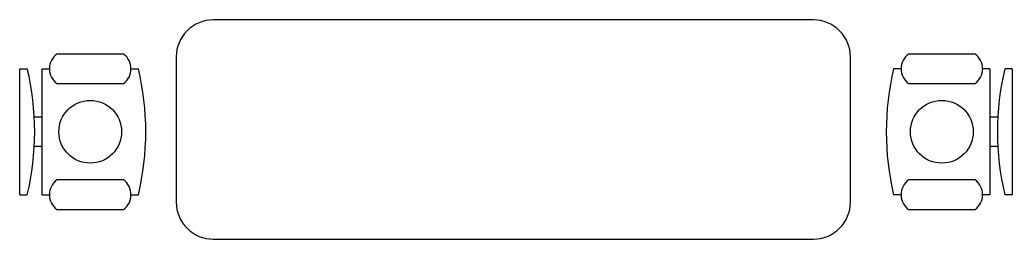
# Model space of a CAD drawing. Header units: inches. Extents: x -41 to 93, y -30 to -1.
import ezdxf

# ---------------------------------------------------------------- set-up
doc = ezdxf.new("R2010")
doc.units = ezdxf.units.IN
doc.header["$MEASUREMENT"] = 0

# ---------------------------------------------------------------- blocks, each defined once
blk = doc.blocks.new('Chair')
at = {"linetype": 'Continuous'}
for p, q in [((-8.5, 17), (-8.5, 16)), ((-8.5, 17), (8.5, 17)), ((8.5, 17), (8.5, 16)), ((-2, 14), (-2, 15.0645)), ((2, 15.0424), (2, 14)), ((-8.5, 14), (-8.5, 13)), ((-8.5, 14), (8.5, 14)), ((8.5, 14), (8.5, 13)), ((-10.5, 12), (-10.5, 3)), ((-6.5, 3), (-6.5, 12)), ((6.5, 12), (6.5, 3)), ((10.5, 3), (10.5, 12)), ((-8.5, 2), (-8.5, 1)), ((8.5, 2), (8.5, 1))]:
    blk.add_line(p, q, dxfattribs=at)
blk.add_circle((0, 7.5), 4.2382)
for centre, radius, start, end in [((0, 51.625), 36.625, 256.5803, 283.4197), ((-8.5, 10.5), 2.5, 36.8699, 143.1301), ((8.5, 10.5), 2.5, 36.8699, 143.1301), ((-8.5, 4.5), 2.5, 216.8699, 323.1301), ((8.5, 4.5), 2.5, 216.8699, 323.1301), ((0, 36.625), 36.625, 256.5803, 283.4197)]:
    blk.add_arc(centre, radius, start, end, dxfattribs=at)

msp = doc.modelspace()

# ---------------------------------------------------------------- linework, layer by layer
msp.add_lwpolyline([(-15.17, -30.26), (65.84, -30.26, 0.414214), (70.84, -25.26), (70.84, -5.65, 0.414214), (65.84, -0.65), (-15.17, -0.65, 0.414214), (-20.17, -5.65), (-20.17, -25.26, 0.414214)], format="xyb", close=True)

# ---------------------------------------------------------------- block references
for p, rotation in [((-24.28, -15.76), 90), ((75.68, -15.76), 270)]:
    msp.add_blockref('Chair', p, dxfattribs=dict(rotation=rotation))

doc.saveas('drawing.dxf')
